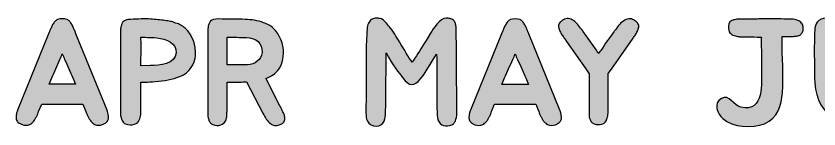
# Model space of a CAD drawing. Header units: millimetres. Extents: x 48 to 162, y 109 to 188.
# Drawn here: x 79.87 to 100.73, y 184.53 to 187.47 of the extents above; entities that cross this region are included whole.
import ezdxf

# ---------------------------------------------------------------- set-up
doc = ezdxf.new("R2010")
doc.units = ezdxf.units.MM
doc.header["$MEASUREMENT"] = 0
doc.layers.add('Layer 2', color=7, linetype='Continuous', lineweight=0)

# ---------------------------------------------------------------- blocks, each defined once
blk = doc.blocks.new('Block_56')
at = {"layer": 'Layer 2', "true_color": 0x000000, "transparency": 33554687}
h = blk.add_hatch(color=18, dxfattribs=at)
h.dxf.hatch_style = 2
edge = h.paths.add_edge_path()
edge.add_spline(control_points=[(100.319, 187.187), (100.323, 187.156), (100.319, 187.098), (100.315, 187.075), (100.307, 187.047), (100.292, 187.024), (100.261, 186.997), (100.245, 186.981), (100.226, 186.966), (100.195, 186.958), (100.164, 186.95), (100.133, 186.947), (100.098, 186.943), (100.063, 186.939), (100.032, 186.935), (99.997, 186.935), (99.997, 186.935), (99.776, 186.935), (99.776, 186.935), (99.776, 186.935), (99.776, 186.869), (99.776, 186.869), (99.772, 186.407), (99.814, 185.934), (99.783, 185.472), (99.756, 185.157), (99.671, 184.808), (99.318, 184.668), (98.992, 184.54), (98.487, 184.568), (98.235, 184.804), (98.103, 184.925), (97.971, 185.2), (98.2, 185.328), (98.402, 185.445), (98.503, 185.146), (98.701, 185.099), (99.333, 184.948), (99.228, 185.767), (99.236, 186.073), (99.24, 186.345), (99.232, 186.609), (99.232, 186.881), (99.232, 186.881), (99.232, 186.896), (99.232, 186.896), (99.236, 186.904), (99.236, 186.912), (99.236, 186.919), (99.236, 186.919), (99.225, 186.919), (99.225, 186.919), (99.162, 186.927), (98.774, 186.927), (98.708, 186.931), (98.708, 186.931), (98.654, 186.931), (98.654, 186.931), (98.654, 186.931), (98.654, 186.935), (98.654, 186.935), (98.611, 186.939), (98.573, 186.95), (98.53, 186.962), (98.483, 186.978), (98.444, 187.001), (98.417, 187.036), (98.39, 187.063), (98.379, 187.133), (98.379, 187.172), (98.379, 187.199), (98.379, 187.23), (98.386, 187.257), (98.39, 187.284), (98.41, 187.311), (98.441, 187.335), (98.456, 187.346), (98.483, 187.362), (98.514, 187.37), (98.549, 187.377), (98.588, 187.385), (98.627, 187.389), (98.662, 187.393), (98.701, 187.393), (98.739, 187.393), (98.739, 187.393), (99.112, 187.393), (99.112, 187.393), (99.143, 187.393), (99.186, 187.393), (99.236, 187.397), (99.438, 187.397), (99.636, 187.397), (99.822, 187.393), (99.822, 187.393), (99.845, 187.393), (99.845, 187.393), (99.9, 187.393), (99.958, 187.389), (100.012, 187.389), (100.075, 187.385), (100.129, 187.374), (100.179, 187.354), (100.222, 187.343), (100.253, 187.323), (100.28, 187.288), (100.303, 187.257), (100.319, 187.226), (100.319, 187.187)], knot_values=[0, 0, 0, 0, 1, 1, 1, 2, 2, 2, 3, 3, 3, 4, 4, 4, 5, 5, 5, 6, 6, 6, 7, 7, 7, 8, 8, 8, 9, 9, 9, 10, 10, 10, 11, 11, 11, 12, 12, 12, 13, 13, 13, 14, 14, 14, 15, 15, 15, 16, 16, 16, 17, 17, 17, 18, 18, 18, 19, 19, 19, 20, 20, 20, 21, 21, 21, 22, 22, 22, 23, 23, 23, 24, 24, 24, 25, 25, 25, 26, 26, 26, 27, 27, 27, 28, 28, 28, 29, 29, 29, 30, 30, 30, 31, 31, 31, 32, 32, 32, 33, 33, 33, 34, 34, 34, 35, 35, 35, 36, 36, 36, 36], degree=3, periodic=0)
h = blk.add_hatch(color=18, dxfattribs=at)
h.dxf.hatch_style = 2
edge = h.paths.add_edge_path()
edge.add_spline(control_points=[(102.647, 185.41), (102.613, 185.301), (102.558, 185.177), (102.504, 185.084), (102.341, 184.804), (102.007, 184.657), (101.697, 184.641), (101.425, 184.63), (101.173, 184.719), (100.967, 184.917), (100.656, 185.219), (100.61, 185.604), (100.614, 186.031), (100.614, 186.233), (100.606, 186.656), (100.614, 186.865), (100.618, 187.001), (100.602, 187.191), (100.687, 187.315), (100.785, 187.447), (101.044, 187.443), (101.145, 187.308), (101.173, 187.269), (101.18, 187.226), (101.184, 187.176), (101.208, 186.83), (101.184, 186.26), (101.184, 186.097), (101.184, 185.79), (101.204, 185.526), (101.316, 185.363), (101.417, 185.216), (101.568, 185.185), (101.708, 185.2), (101.836, 185.216), (101.984, 185.293), (102.061, 185.448), (102.092, 185.507), (102.116, 185.584), (102.123, 185.646), (102.162, 186.042), (102.19, 186.733), (102.174, 187.152), (102.174, 187.152), (102.193, 187.412), (102.465, 187.409), (102.682, 187.405), (102.729, 187.172), (102.729, 187.172), (102.787, 186.675), (102.756, 185.774), (102.647, 185.41)], knot_values=[0, 0, 0, 0, 1, 1, 1, 2, 2, 2, 3, 3, 3, 4, 4, 4, 5, 5, 5, 6, 6, 6, 7, 7, 7, 8, 8, 8, 9, 9, 9, 10, 10, 10, 11, 11, 11, 12, 12, 12, 13, 13, 13, 14, 14, 14, 15, 15, 15, 16, 16, 16, 17, 17, 17, 17], degree=3, periodic=0)
h = blk.add_hatch(color=18, dxfattribs=at)
h.dxf.hatch_style = 2
edge = h.paths.add_edge_path()
edge.add_spline(control_points=[(105.174, 184.672), (105.049, 184.571), (104.847, 184.637), (104.766, 184.746), (104.591, 184.959), (104.452, 185.2), (104.3, 185.429), (104.3, 185.429), (103.974, 185.922), (103.974, 185.922), (103.885, 186.062), (103.788, 186.248), (103.683, 186.399), (103.683, 186.399), (103.672, 184.917), (103.672, 184.917), (103.672, 184.917), (103.672, 184.882), (103.672, 184.882), (103.672, 184.8), (103.644, 184.715), (103.579, 184.657), (103.555, 184.637), (103.52, 184.622), (103.478, 184.614), (103.221, 184.568), (103.144, 184.796), (103.159, 184.979), (103.159, 184.979), (103.159, 185.045), (103.159, 185.045), (103.159, 185.045), (103.167, 185.348), (103.167, 185.348), (103.167, 185.348), (103.171, 185.91), (103.171, 185.91), (103.175, 186.073), (103.175, 186.248), (103.175, 186.43), (103.171, 186.652), (103.179, 186.919), (103.19, 187.133), (103.194, 187.187), (103.206, 187.238), (103.233, 187.284), (103.245, 187.323), (103.276, 187.354), (103.315, 187.377), (103.373, 187.412), (103.478, 187.424), (103.543, 187.409), (103.571, 187.401), (103.594, 187.385), (103.621, 187.37), (103.644, 187.35), (103.672, 187.327), (103.691, 187.304), (103.718, 187.277), (103.737, 187.245), (103.757, 187.222), (103.773, 187.191), (103.788, 187.168), (103.807, 187.141), (103.807, 187.141), (103.85, 187.078), (103.85, 187.078), (103.85, 187.078), (104.747, 185.666), (104.747, 185.666), (104.747, 185.666), (104.747, 185.922), (104.747, 185.922), (104.747, 186.085), (104.743, 186.26), (104.739, 186.446), (104.739, 186.663), (104.739, 186.927), (104.751, 187.145), (104.751, 187.195), (104.766, 187.245), (104.789, 187.296), (104.84, 187.428), (105.065, 187.471), (105.177, 187.374), (105.193, 187.358), (105.212, 187.335), (105.22, 187.311), (105.232, 187.28), (105.239, 187.253), (105.244, 187.222), (105.251, 187.187), (105.255, 187.16), (105.255, 187.125), (105.255, 186.481), (105.259, 185.79), (105.263, 185.146), (105.263, 185.072), (105.27, 185.006), (105.267, 184.932), (105.263, 184.847), (105.255, 184.734), (105.174, 184.672)], knot_values=[0, 0, 0, 0, 1, 1, 1, 2, 2, 2, 3, 3, 3, 4, 4, 4, 5, 5, 5, 6, 6, 6, 7, 7, 7, 8, 8, 8, 9, 9, 9, 10, 10, 10, 11, 11, 11, 12, 12, 12, 13, 13, 13, 14, 14, 14, 15, 15, 15, 16, 16, 16, 17, 17, 17, 18, 18, 18, 19, 19, 19, 20, 20, 20, 21, 21, 21, 22, 22, 22, 23, 23, 23, 24, 24, 24, 25, 25, 25, 26, 26, 26, 27, 27, 27, 28, 28, 28, 29, 29, 29, 30, 30, 30, 31, 31, 31, 32, 32, 32, 33, 33, 33, 34, 34, 34, 34], degree=3, periodic=0)
at = {"layer": 'Layer 2', "color": 18, "lineweight": 25, "true_color": 0x000000}
for points, knots in [([(100.319, 187.187), (100.323, 187.156), (100.319, 187.098), (100.315, 187.075), (100.307, 187.047), (100.292, 187.024), (100.261, 186.997), (100.245, 186.981), (100.226, 186.966), (100.195, 186.958), (100.164, 186.95), (100.133, 186.947), (100.098, 186.943), (100.063, 186.939), (100.032, 186.935), (99.997, 186.935), (99.997, 186.935), (99.776, 186.935), (99.776, 186.935), (99.776, 186.935), (99.776, 186.869), (99.776, 186.869), (99.772, 186.407), (99.814, 185.934), (99.783, 185.472), (99.756, 185.157), (99.671, 184.808), (99.318, 184.668), (98.992, 184.54), (98.487, 184.568), (98.235, 184.804), (98.103, 184.925), (97.971, 185.2), (98.2, 185.328), (98.402, 185.445), (98.503, 185.146), (98.701, 185.099), (99.333, 184.948), (99.228, 185.767), (99.236, 186.073), (99.24, 186.345), (99.232, 186.609), (99.232, 186.881), (99.232, 186.881), (99.232, 186.896), (99.232, 186.896), (99.236, 186.904), (99.236, 186.912), (99.236, 186.919), (99.236, 186.919), (99.225, 186.919), (99.225, 186.919), (99.162, 186.927), (98.774, 186.927), (98.708, 186.931), (98.708, 186.931), (98.654, 186.931), (98.654, 186.931), (98.654, 186.931), (98.654, 186.935), (98.654, 186.935), (98.611, 186.939), (98.573, 186.95), (98.53, 186.962), (98.483, 186.978), (98.444, 187.001), (98.417, 187.036), (98.39, 187.063), (98.379, 187.133), (98.379, 187.172), (98.379, 187.199), (98.379, 187.23), (98.386, 187.257), (98.39, 187.284), (98.41, 187.311), (98.441, 187.335), (98.456, 187.346), (98.483, 187.362), (98.514, 187.37), (98.549, 187.377), (98.588, 187.385), (98.627, 187.389), (98.662, 187.393), (98.701, 187.393), (98.739, 187.393), (98.739, 187.393), (99.112, 187.393), (99.112, 187.393), (99.143, 187.393), (99.186, 187.393), (99.236, 187.397), (99.438, 187.397), (99.636, 187.397), (99.822, 187.393), (99.822, 187.393), (99.845, 187.393), (99.845, 187.393), (99.9, 187.393), (99.958, 187.389), (100.012, 187.389), (100.075, 187.385), (100.129, 187.374), (100.179, 187.354), (100.222, 187.343), (100.253, 187.323), (100.28, 187.288), (100.303, 187.257), (100.319, 187.226), (100.319, 187.187)], [0, 0, 0, 0, 1, 1, 1, 2, 2, 2, 3, 3, 3, 4, 4, 4, 5, 5, 5, 6, 6, 6, 7, 7, 7, 8, 8, 8, 9, 9, 9, 10, 10, 10, 11, 11, 11, 12, 12, 12, 13, 13, 13, 14, 14, 14, 15, 15, 15, 16, 16, 16, 17, 17, 17, 18, 18, 18, 19, 19, 19, 20, 20, 20, 21, 21, 21, 22, 22, 22, 23, 23, 23, 24, 24, 24, 25, 25, 25, 26, 26, 26, 27, 27, 27, 28, 28, 28, 29, 29, 29, 30, 30, 30, 31, 31, 31, 32, 32, 32, 33, 33, 33, 34, 34, 34, 35, 35, 35, 36, 36, 36, 36]), ([(102.647, 185.41), (102.613, 185.301), (102.558, 185.177), (102.504, 185.084), (102.341, 184.804), (102.007, 184.657), (101.697, 184.641), (101.425, 184.63), (101.173, 184.719), (100.967, 184.917), (100.656, 185.219), (100.61, 185.604), (100.614, 186.031), (100.614, 186.233), (100.606, 186.656), (100.614, 186.865), (100.618, 187.001), (100.602, 187.191), (100.687, 187.315), (100.785, 187.447), (101.044, 187.443), (101.145, 187.308), (101.173, 187.269), (101.18, 187.226), (101.184, 187.176), (101.208, 186.83), (101.184, 186.26), (101.184, 186.097), (101.184, 185.79), (101.204, 185.526), (101.316, 185.363), (101.417, 185.216), (101.568, 185.185), (101.708, 185.2), (101.836, 185.216), (101.984, 185.293), (102.061, 185.448), (102.092, 185.507), (102.116, 185.584), (102.123, 185.646), (102.162, 186.042), (102.19, 186.733), (102.174, 187.152), (102.174, 187.152), (102.193, 187.412), (102.465, 187.409), (102.682, 187.405), (102.729, 187.172), (102.729, 187.172), (102.787, 186.675), (102.756, 185.774), (102.647, 185.41)], [0, 0, 0, 0, 1, 1, 1, 2, 2, 2, 3, 3, 3, 4, 4, 4, 5, 5, 5, 6, 6, 6, 7, 7, 7, 8, 8, 8, 9, 9, 9, 10, 10, 10, 11, 11, 11, 12, 12, 12, 13, 13, 13, 14, 14, 14, 15, 15, 15, 16, 16, 16, 17, 17, 17, 17]), ([(105.174, 184.672), (105.049, 184.571), (104.847, 184.637), (104.766, 184.746), (104.591, 184.959), (104.452, 185.2), (104.3, 185.429), (104.3, 185.429), (103.974, 185.922), (103.974, 185.922), (103.885, 186.062), (103.788, 186.248), (103.683, 186.399), (103.683, 186.399), (103.672, 184.917), (103.672, 184.917), (103.672, 184.917), (103.672, 184.882), (103.672, 184.882), (103.672, 184.8), (103.644, 184.715), (103.579, 184.657), (103.555, 184.637), (103.52, 184.622), (103.478, 184.614), (103.221, 184.568), (103.144, 184.796), (103.159, 184.979), (103.159, 184.979), (103.159, 185.045), (103.159, 185.045), (103.159, 185.045), (103.167, 185.348), (103.167, 185.348), (103.167, 185.348), (103.171, 185.91), (103.171, 185.91), (103.175, 186.073), (103.175, 186.248), (103.175, 186.43), (103.171, 186.652), (103.179, 186.919), (103.19, 187.133), (103.194, 187.187), (103.206, 187.238), (103.233, 187.284), (103.245, 187.323), (103.276, 187.354), (103.315, 187.377), (103.373, 187.412), (103.478, 187.424), (103.543, 187.409), (103.571, 187.401), (103.594, 187.385), (103.621, 187.37), (103.644, 187.35), (103.672, 187.327), (103.691, 187.304), (103.718, 187.277), (103.737, 187.245), (103.757, 187.222), (103.773, 187.191), (103.788, 187.168), (103.807, 187.141), (103.807, 187.141), (103.85, 187.078), (103.85, 187.078), (103.85, 187.078), (104.747, 185.666), (104.747, 185.666), (104.747, 185.666), (104.747, 185.922), (104.747, 185.922), (104.747, 186.085), (104.743, 186.26), (104.739, 186.446), (104.739, 186.663), (104.739, 186.927), (104.751, 187.145), (104.751, 187.195), (104.766, 187.245), (104.789, 187.296), (104.84, 187.428), (105.065, 187.471), (105.177, 187.374), (105.193, 187.358), (105.212, 187.335), (105.22, 187.311), (105.232, 187.28), (105.239, 187.253), (105.244, 187.222), (105.251, 187.187), (105.255, 187.16), (105.255, 187.125), (105.255, 186.481), (105.259, 185.79), (105.263, 185.146), (105.263, 185.072), (105.27, 185.006), (105.267, 184.932), (105.263, 184.847), (105.255, 184.734), (105.174, 184.672)], [0, 0, 0, 0, 1, 1, 1, 2, 2, 2, 3, 3, 3, 4, 4, 4, 5, 5, 5, 6, 6, 6, 7, 7, 7, 8, 8, 8, 9, 9, 9, 10, 10, 10, 11, 11, 11, 12, 12, 12, 13, 13, 13, 14, 14, 14, 15, 15, 15, 16, 16, 16, 17, 17, 17, 18, 18, 18, 19, 19, 19, 20, 20, 20, 21, 21, 21, 22, 22, 22, 23, 23, 23, 24, 24, 24, 25, 25, 25, 26, 26, 26, 27, 27, 27, 28, 28, 28, 29, 29, 29, 30, 30, 30, 31, 31, 31, 32, 32, 32, 33, 33, 33, 34, 34, 34, 34])]:
    blk.add_open_spline(points, degree=3, knots=knots, dxfattribs=at)
blk = doc.blocks.new('Block_57')
at = {"layer": 'Layer 2', "true_color": 0x000000, "transparency": 33554687}
h = blk.add_hatch(color=18, dxfattribs=at)
h.dxf.hatch_style = 2
edge = h.paths.add_edge_path()
edge.add_spline(control_points=[(91.285, 184.737), (91.273, 184.709), (91.254, 184.682), (91.234, 184.667), (91.207, 184.643), (91.176, 184.628), (91.133, 184.624), (91.059, 184.601), (90.994, 184.612), (90.935, 184.64), (90.792, 184.729), (90.811, 184.911), (90.807, 185.047), (90.807, 185.047), (90.807, 185.35), (90.807, 185.35), (90.807, 185.35), (90.803, 185.944), (90.803, 185.944), (90.803, 186.111), (90.803, 186.095), (90.8, 186.277), (90.8, 186.293), (90.803, 186.305), (90.796, 186.475), (90.392, 185.804), (90.303, 185.699), (90.155, 185.688), (90.07, 185.68), (89.985, 185.777), (89.938, 185.835), (89.814, 185.99), (89.655, 186.2), (89.488, 186.51), (89.484, 186.491), (89.48, 184.861), (89.464, 184.857), (89.464, 184.682), (89.29, 184.531), (89.076, 184.643), (89.01, 184.686), (88.976, 184.775), (88.968, 184.841), (88.964, 184.911), (88.96, 184.981), (88.96, 185.051), (88.96, 185.051), (88.964, 185.354), (88.964, 185.354), (88.964, 185.354), (88.968, 185.951), (88.968, 185.951), (88.968, 185.951), (88.968, 186.471), (88.968, 186.471), (88.968, 186.697), (88.976, 186.918), (88.991, 187.135), (88.991, 187.189), (89.007, 187.24), (89.026, 187.287), (89.045, 187.325), (89.069, 187.356), (89.107, 187.38), (89.146, 187.403), (89.189, 187.415), (89.231, 187.415), (89.267, 187.415), (89.301, 187.411), (89.332, 187.407), (89.437, 187.387), (89.507, 187.255), (89.573, 187.186), (89.655, 187.092), (89.767, 186.902), (89.829, 186.801), (89.965, 186.584), (90.066, 186.398), (90.159, 186.27), (90.186, 186.301), (90.252, 186.398), (90.272, 186.436), (90.38, 186.603), (90.47, 186.739), (90.641, 187.022), (90.714, 187.143), (90.877, 187.411), (91.044, 187.415), (91.083, 187.415), (91.114, 187.411), (91.145, 187.407), (91.18, 187.403), (91.207, 187.387), (91.234, 187.364), (91.254, 187.345), (91.269, 187.325), (91.281, 187.298), (91.289, 187.271), (91.296, 187.24), (91.3, 187.213), (91.304, 187.178), (91.308, 187.147), (91.308, 187.116), (91.308, 186.829), (91.316, 186.541), (91.316, 186.254), (91.316, 185.905), (91.32, 185.517), (91.32, 185.167), (91.32, 185.094), (91.327, 185.008), (91.323, 184.927), (91.32, 184.865), (91.308, 184.795), (91.285, 184.737)], knot_values=[0, 0, 0, 0, 1, 1, 1, 2, 2, 2, 3, 3, 3, 4, 4, 4, 5, 5, 5, 6, 6, 6, 7, 7, 7, 8, 8, 8, 9, 9, 9, 10, 10, 10, 11, 11, 11, 12, 12, 12, 13, 13, 13, 14, 14, 14, 15, 15, 15, 16, 16, 16, 17, 17, 17, 18, 18, 18, 19, 19, 19, 20, 20, 20, 21, 21, 21, 22, 22, 22, 23, 23, 23, 24, 24, 24, 25, 25, 25, 26, 26, 26, 27, 27, 27, 28, 28, 28, 29, 29, 29, 30, 30, 30, 31, 31, 31, 32, 32, 32, 33, 33, 33, 34, 34, 34, 35, 35, 35, 36, 36, 36, 37, 37, 37, 38, 38, 38, 38], degree=3, periodic=0)
h = blk.add_hatch(color=18, dxfattribs=at)
h.dxf.hatch_style = 2
edge = h.paths.add_edge_path()
edge.add_spline(control_points=[(93.112, 185.862), (93.046, 186.01), (92.976, 186.173), (92.899, 186.339), (92.879, 186.386), (92.856, 186.436), (92.837, 186.483), (92.821, 186.436), (92.798, 186.386), (92.779, 186.339), (92.701, 186.173), (92.631, 186.01), (92.565, 185.862), (92.565, 185.862), (92.495, 185.691), (92.495, 185.691), (92.495, 185.691), (93.182, 185.691), (93.182, 185.691), (93.182, 185.691), (93.112, 185.862), (93.112, 185.862)], knot_values=[0, 0, 0, 0, 1, 1, 1, 2, 2, 2, 3, 3, 3, 4, 4, 4, 5, 5, 5, 6, 6, 6, 7, 7, 7, 7], degree=3, periodic=0)
edge = h.paths.add_edge_path()
edge.add_spline(control_points=[(94.04, 184.818), (94.04, 184.787), (94.032, 184.76), (94.013, 184.733), (93.997, 184.709), (93.97, 184.682), (93.935, 184.667), (93.869, 184.628), (93.803, 184.616), (93.729, 184.628), (93.698, 184.636), (93.663, 184.651), (93.632, 184.678), (93.625, 184.686), (93.617, 184.69), (93.613, 184.698), (93.609, 184.702), (93.601, 184.713), (93.593, 184.717), (93.57, 184.74), (93.555, 184.768), (93.539, 184.791), (93.528, 184.814), (93.516, 184.837), (93.5, 184.865), (93.489, 184.884), (93.477, 184.903), (93.473, 184.923), (93.466, 184.942), (93.458, 184.966), (93.454, 184.985), (93.454, 184.985), (93.372, 185.175), (93.372, 185.175), (93.019, 185.175), (92.658, 185.171), (92.305, 185.175), (92.305, 185.175), (92.224, 184.985), (92.224, 184.985), (92.216, 184.966), (92.212, 184.942), (92.204, 184.923), (92.196, 184.903), (92.188, 184.884), (92.177, 184.865), (92.161, 184.837), (92.15, 184.814), (92.134, 184.791), (92.123, 184.768), (92.107, 184.74), (92.084, 184.717), (92.076, 184.713), (92.068, 184.702), (92.064, 184.698), (92.061, 184.69), (92.053, 184.686), (92.045, 184.678), (92.014, 184.651), (91.979, 184.636), (91.948, 184.628), (91.874, 184.616), (91.808, 184.628), (91.742, 184.667), (91.707, 184.682), (91.68, 184.709), (91.664, 184.733), (91.645, 184.76), (91.638, 184.787), (91.638, 184.818), (91.638, 184.853), (91.641, 184.88), (91.645, 184.911), (91.649, 184.935), (91.657, 184.962), (91.664, 184.981), (91.672, 185.004), (91.676, 185.012), (91.676, 185.016), (91.676, 185.016), (92.484, 187.003), (92.484, 187.003), (92.484, 187.003), (92.507, 187.065), (92.507, 187.065), (92.518, 187.096), (92.534, 187.12), (92.546, 187.155), (92.557, 187.186), (92.569, 187.213), (92.588, 187.244), (92.604, 187.275), (92.627, 187.302), (92.647, 187.325), (92.666, 187.349), (92.689, 187.364), (92.712, 187.376), (92.786, 187.403), (92.891, 187.403), (92.965, 187.376), (92.988, 187.364), (93.011, 187.349), (93.031, 187.325), (93.05, 187.302), (93.07, 187.275), (93.089, 187.244), (93.108, 187.213), (93.12, 187.186), (93.132, 187.155), (93.143, 187.12), (93.159, 187.096), (93.171, 187.065), (93.171, 187.065), (93.194, 187.003), (93.194, 187.003), (93.194, 187.003), (94.001, 185.016), (94.001, 185.016), (94.001, 185.012), (94.005, 185.004), (94.013, 184.981), (94.021, 184.962), (94.028, 184.935), (94.032, 184.911), (94.036, 184.88), (94.04, 184.853), (94.04, 184.818)], knot_values=[0, 0, 0, 0, 1, 1, 1, 2, 2, 2, 3, 3, 3, 4, 4, 4, 5, 5, 5, 6, 6, 6, 7, 7, 7, 8, 8, 8, 9, 9, 9, 10, 10, 10, 11, 11, 11, 12, 12, 12, 13, 13, 13, 14, 14, 14, 15, 15, 15, 16, 16, 16, 17, 17, 17, 18, 18, 18, 19, 19, 19, 20, 20, 20, 21, 21, 21, 22, 22, 22, 23, 23, 23, 24, 24, 24, 25, 25, 25, 26, 26, 26, 27, 27, 27, 28, 28, 28, 29, 29, 29, 30, 30, 30, 31, 31, 31, 32, 32, 32, 33, 33, 33, 34, 34, 34, 35, 35, 35, 36, 36, 36, 37, 37, 37, 38, 38, 38, 39, 39, 39, 40, 40, 40, 41, 41, 41, 42, 42, 42, 42], degree=3, periodic=0)
h = blk.add_hatch(color=18, dxfattribs=at)
h.dxf.hatch_style = 2
edge = h.paths.add_edge_path()
edge.add_spline(control_points=[(96.038, 187.147), (96.03, 187.116), (96.019, 187.081), (96.003, 187.05), (95.988, 187.015), (95.968, 186.984), (95.945, 186.957), (95.926, 186.926), (95.906, 186.898), (95.891, 186.871), (95.891, 186.871), (95.84, 186.805), (95.84, 186.805), (95.84, 186.805), (95.343, 186.087), (95.343, 186.087), (95.343, 186.087), (95.254, 185.975), (95.254, 185.975), (95.254, 185.975), (95.254, 184.942), (95.254, 184.942), (95.247, 184.915), (95.247, 184.892), (95.242, 184.861), (95.235, 184.837), (95.231, 184.814), (95.219, 184.787), (95.215, 184.779), (95.211, 184.771), (95.211, 184.764), (95.208, 184.756), (95.204, 184.752), (95.2, 184.74), (95.184, 184.713), (95.161, 184.69), (95.134, 184.671), (95.08, 184.643), (95.01, 184.636), (94.94, 184.651), (94.905, 184.655), (94.87, 184.667), (94.847, 184.69), (94.824, 184.705), (94.808, 184.729), (94.792, 184.752), (94.785, 184.783), (94.769, 184.806), (94.765, 184.834), (94.757, 184.857), (94.757, 184.884), (94.757, 184.903), (94.757, 184.903), (94.757, 185.963), (94.757, 185.963), (94.757, 185.963), (94.672, 186.095), (94.672, 186.095), (94.672, 186.095), (94.168, 186.809), (94.168, 186.809), (94.168, 186.809), (94.125, 186.879), (94.125, 186.879), (94.109, 186.902), (94.09, 186.929), (94.067, 186.96), (94.043, 186.991), (94.028, 187.019), (94.012, 187.054), (93.993, 187.085), (93.981, 187.12), (93.97, 187.155), (93.962, 187.182), (93.962, 187.209), (93.966, 187.232), (93.973, 187.267), (93.989, 187.294), (94.012, 187.318), (94.036, 187.337), (94.063, 187.356), (94.094, 187.372), (94.132, 187.399), (94.175, 187.407), (94.218, 187.403), (94.272, 187.403), (94.311, 187.38), (94.354, 187.353), (94.401, 187.318), (94.447, 187.275), (94.482, 187.228), (94.521, 187.178), (94.56, 187.135), (94.594, 187.081), (94.594, 187.081), (94.606, 187.065), (94.606, 187.065), (94.73, 186.902), (94.835, 186.755), (94.951, 186.58), (94.959, 186.568), (94.982, 186.533), (95.01, 186.495), (95.029, 186.53), (95.052, 186.565), (95.06, 186.572), (95.18, 186.747), (95.281, 186.898), (95.405, 187.061), (95.405, 187.061), (95.413, 187.077), (95.413, 187.077), (95.452, 187.123), (95.487, 187.174), (95.526, 187.224), (95.561, 187.271), (95.611, 187.314), (95.662, 187.345), (95.701, 187.372), (95.743, 187.391), (95.79, 187.399), (95.836, 187.403), (95.883, 187.391), (95.918, 187.368), (95.949, 187.349), (95.98, 187.333), (95.999, 187.314), (96.023, 187.29), (96.038, 187.263), (96.05, 187.228), (96.054, 187.201), (96.054, 187.178), (96.038, 187.147)], knot_values=[0, 0, 0, 0, 1, 1, 1, 2, 2, 2, 3, 3, 3, 4, 4, 4, 5, 5, 5, 6, 6, 6, 7, 7, 7, 8, 8, 8, 9, 9, 9, 10, 10, 10, 11, 11, 11, 12, 12, 12, 13, 13, 13, 14, 14, 14, 15, 15, 15, 16, 16, 16, 17, 17, 17, 18, 18, 18, 19, 19, 19, 20, 20, 20, 21, 21, 21, 22, 22, 22, 23, 23, 23, 24, 24, 24, 25, 25, 25, 26, 26, 26, 27, 27, 27, 28, 28, 28, 29, 29, 29, 30, 30, 30, 31, 31, 31, 32, 32, 32, 33, 33, 33, 34, 34, 34, 35, 35, 35, 36, 36, 36, 37, 37, 37, 38, 38, 38, 39, 39, 39, 40, 40, 40, 41, 41, 41, 42, 42, 42, 43, 43, 43, 44, 44, 44, 44], degree=3, periodic=0)
at = {"layer": 'Layer 2', "color": 18, "lineweight": 25, "true_color": 0x000000}
for points, knots in [([(91.285, 184.737), (91.273, 184.709), (91.254, 184.682), (91.234, 184.667), (91.207, 184.643), (91.176, 184.628), (91.133, 184.624), (91.059, 184.601), (90.994, 184.612), (90.935, 184.64), (90.792, 184.729), (90.811, 184.911), (90.807, 185.047), (90.807, 185.047), (90.807, 185.35), (90.807, 185.35), (90.807, 185.35), (90.803, 185.944), (90.803, 185.944), (90.803, 186.111), (90.803, 186.095), (90.8, 186.277), (90.8, 186.293), (90.803, 186.305), (90.796, 186.475), (90.392, 185.804), (90.303, 185.699), (90.155, 185.688), (90.07, 185.68), (89.985, 185.777), (89.938, 185.835), (89.814, 185.99), (89.655, 186.2), (89.488, 186.51), (89.484, 186.491), (89.48, 184.861), (89.464, 184.857), (89.464, 184.682), (89.29, 184.531), (89.076, 184.643), (89.01, 184.686), (88.976, 184.775), (88.968, 184.841), (88.964, 184.911), (88.96, 184.981), (88.96, 185.051), (88.96, 185.051), (88.964, 185.354), (88.964, 185.354), (88.964, 185.354), (88.968, 185.951), (88.968, 185.951), (88.968, 185.951), (88.968, 186.471), (88.968, 186.471), (88.968, 186.697), (88.976, 186.918), (88.991, 187.135), (88.991, 187.189), (89.007, 187.24), (89.026, 187.287), (89.045, 187.325), (89.069, 187.356), (89.107, 187.38), (89.146, 187.403), (89.189, 187.415), (89.231, 187.415), (89.267, 187.415), (89.301, 187.411), (89.332, 187.407), (89.437, 187.387), (89.507, 187.255), (89.573, 187.186), (89.655, 187.092), (89.767, 186.902), (89.829, 186.801), (89.965, 186.584), (90.066, 186.398), (90.159, 186.27), (90.186, 186.301), (90.252, 186.398), (90.272, 186.436), (90.38, 186.603), (90.47, 186.739), (90.641, 187.022), (90.714, 187.143), (90.877, 187.411), (91.044, 187.415), (91.083, 187.415), (91.114, 187.411), (91.145, 187.407), (91.18, 187.403), (91.207, 187.387), (91.234, 187.364), (91.254, 187.345), (91.269, 187.325), (91.281, 187.298), (91.289, 187.271), (91.296, 187.24), (91.3, 187.213), (91.304, 187.178), (91.308, 187.147), (91.308, 187.116), (91.308, 186.829), (91.316, 186.541), (91.316, 186.254), (91.316, 185.905), (91.32, 185.517), (91.32, 185.167), (91.32, 185.094), (91.327, 185.008), (91.323, 184.927), (91.32, 184.865), (91.308, 184.795), (91.285, 184.737)], [0, 0, 0, 0, 1, 1, 1, 2, 2, 2, 3, 3, 3, 4, 4, 4, 5, 5, 5, 6, 6, 6, 7, 7, 7, 8, 8, 8, 9, 9, 9, 10, 10, 10, 11, 11, 11, 12, 12, 12, 13, 13, 13, 14, 14, 14, 15, 15, 15, 16, 16, 16, 17, 17, 17, 18, 18, 18, 19, 19, 19, 20, 20, 20, 21, 21, 21, 22, 22, 22, 23, 23, 23, 24, 24, 24, 25, 25, 25, 26, 26, 26, 27, 27, 27, 28, 28, 28, 29, 29, 29, 30, 30, 30, 31, 31, 31, 32, 32, 32, 33, 33, 33, 34, 34, 34, 35, 35, 35, 36, 36, 36, 37, 37, 37, 38, 38, 38, 38]), ([(94.04, 184.818), (94.04, 184.787), (94.032, 184.76), (94.013, 184.733), (93.997, 184.709), (93.97, 184.682), (93.935, 184.667), (93.869, 184.628), (93.803, 184.616), (93.729, 184.628), (93.698, 184.636), (93.663, 184.651), (93.632, 184.678), (93.625, 184.686), (93.617, 184.69), (93.613, 184.698), (93.609, 184.702), (93.601, 184.713), (93.593, 184.717), (93.57, 184.74), (93.555, 184.768), (93.539, 184.791), (93.528, 184.814), (93.516, 184.837), (93.5, 184.865), (93.489, 184.884), (93.477, 184.903), (93.473, 184.923), (93.466, 184.942), (93.458, 184.966), (93.454, 184.985), (93.454, 184.985), (93.372, 185.175), (93.372, 185.175), (93.019, 185.175), (92.658, 185.171), (92.305, 185.175), (92.305, 185.175), (92.224, 184.985), (92.224, 184.985), (92.216, 184.966), (92.212, 184.942), (92.204, 184.923), (92.196, 184.903), (92.188, 184.884), (92.177, 184.865), (92.161, 184.837), (92.15, 184.814), (92.134, 184.791), (92.123, 184.768), (92.107, 184.74), (92.084, 184.717), (92.076, 184.713), (92.068, 184.702), (92.064, 184.698), (92.061, 184.69), (92.053, 184.686), (92.045, 184.678), (92.014, 184.651), (91.979, 184.636), (91.948, 184.628), (91.874, 184.616), (91.808, 184.628), (91.742, 184.667), (91.707, 184.682), (91.68, 184.709), (91.664, 184.733), (91.645, 184.76), (91.638, 184.787), (91.638, 184.818), (91.638, 184.853), (91.641, 184.88), (91.645, 184.911), (91.649, 184.935), (91.657, 184.962), (91.664, 184.981), (91.672, 185.004), (91.676, 185.012), (91.676, 185.016), (91.676, 185.016), (92.484, 187.003), (92.484, 187.003), (92.484, 187.003), (92.507, 187.065), (92.507, 187.065), (92.518, 187.096), (92.534, 187.12), (92.546, 187.155), (92.557, 187.186), (92.569, 187.213), (92.588, 187.244), (92.604, 187.275), (92.627, 187.302), (92.647, 187.325), (92.666, 187.349), (92.689, 187.364), (92.712, 187.376), (92.786, 187.403), (92.891, 187.403), (92.965, 187.376), (92.988, 187.364), (93.011, 187.349), (93.031, 187.325), (93.05, 187.302), (93.07, 187.275), (93.089, 187.244), (93.108, 187.213), (93.12, 187.186), (93.132, 187.155), (93.143, 187.12), (93.159, 187.096), (93.171, 187.065), (93.171, 187.065), (93.194, 187.003), (93.194, 187.003), (93.194, 187.003), (94.001, 185.016), (94.001, 185.016), (94.001, 185.012), (94.005, 185.004), (94.013, 184.981), (94.021, 184.962), (94.028, 184.935), (94.032, 184.911), (94.036, 184.88), (94.04, 184.853), (94.04, 184.818)], [0, 0, 0, 0, 1, 1, 1, 2, 2, 2, 3, 3, 3, 4, 4, 4, 5, 5, 5, 6, 6, 6, 7, 7, 7, 8, 8, 8, 9, 9, 9, 10, 10, 10, 11, 11, 11, 12, 12, 12, 13, 13, 13, 14, 14, 14, 15, 15, 15, 16, 16, 16, 17, 17, 17, 18, 18, 18, 19, 19, 19, 20, 20, 20, 21, 21, 21, 22, 22, 22, 23, 23, 23, 24, 24, 24, 25, 25, 25, 26, 26, 26, 27, 27, 27, 28, 28, 28, 29, 29, 29, 30, 30, 30, 31, 31, 31, 32, 32, 32, 33, 33, 33, 34, 34, 34, 35, 35, 35, 36, 36, 36, 37, 37, 37, 38, 38, 38, 39, 39, 39, 40, 40, 40, 41, 41, 41, 42, 42, 42, 42]), ([(96.038, 187.147), (96.03, 187.116), (96.019, 187.081), (96.003, 187.05), (95.988, 187.015), (95.968, 186.984), (95.945, 186.957), (95.926, 186.926), (95.906, 186.898), (95.891, 186.871), (95.891, 186.871), (95.84, 186.805), (95.84, 186.805), (95.84, 186.805), (95.343, 186.087), (95.343, 186.087), (95.343, 186.087), (95.254, 185.975), (95.254, 185.975), (95.254, 185.975), (95.254, 184.942), (95.254, 184.942), (95.247, 184.915), (95.247, 184.892), (95.242, 184.861), (95.235, 184.837), (95.231, 184.814), (95.219, 184.787), (95.215, 184.779), (95.211, 184.771), (95.211, 184.764), (95.208, 184.756), (95.204, 184.752), (95.2, 184.74), (95.184, 184.713), (95.161, 184.69), (95.134, 184.671), (95.08, 184.643), (95.01, 184.636), (94.94, 184.651), (94.905, 184.655), (94.87, 184.667), (94.847, 184.69), (94.824, 184.705), (94.808, 184.729), (94.792, 184.752), (94.785, 184.783), (94.769, 184.806), (94.765, 184.834), (94.757, 184.857), (94.757, 184.884), (94.757, 184.903), (94.757, 184.903), (94.757, 185.963), (94.757, 185.963), (94.757, 185.963), (94.672, 186.095), (94.672, 186.095), (94.672, 186.095), (94.168, 186.809), (94.168, 186.809), (94.168, 186.809), (94.125, 186.879), (94.125, 186.879), (94.109, 186.902), (94.09, 186.929), (94.067, 186.96), (94.043, 186.991), (94.028, 187.019), (94.012, 187.054), (93.993, 187.085), (93.981, 187.12), (93.97, 187.155), (93.962, 187.182), (93.962, 187.209), (93.966, 187.232), (93.973, 187.267), (93.989, 187.294), (94.012, 187.318), (94.036, 187.337), (94.063, 187.356), (94.094, 187.372), (94.132, 187.399), (94.175, 187.407), (94.218, 187.403), (94.272, 187.403), (94.311, 187.38), (94.354, 187.353), (94.401, 187.318), (94.447, 187.275), (94.482, 187.228), (94.521, 187.178), (94.56, 187.135), (94.594, 187.081), (94.594, 187.081), (94.606, 187.065), (94.606, 187.065), (94.73, 186.902), (94.835, 186.755), (94.951, 186.58), (94.959, 186.568), (94.982, 186.533), (95.01, 186.495), (95.029, 186.53), (95.052, 186.565), (95.06, 186.572), (95.18, 186.747), (95.281, 186.898), (95.405, 187.061), (95.405, 187.061), (95.413, 187.077), (95.413, 187.077), (95.452, 187.123), (95.487, 187.174), (95.526, 187.224), (95.561, 187.271), (95.611, 187.314), (95.662, 187.345), (95.701, 187.372), (95.743, 187.391), (95.79, 187.399), (95.836, 187.403), (95.883, 187.391), (95.918, 187.368), (95.949, 187.349), (95.98, 187.333), (95.999, 187.314), (96.023, 187.29), (96.038, 187.263), (96.05, 187.228), (96.054, 187.201), (96.054, 187.178), (96.038, 187.147)], [0, 0, 0, 0, 1, 1, 1, 2, 2, 2, 3, 3, 3, 4, 4, 4, 5, 5, 5, 6, 6, 6, 7, 7, 7, 8, 8, 8, 9, 9, 9, 10, 10, 10, 11, 11, 11, 12, 12, 12, 13, 13, 13, 14, 14, 14, 15, 15, 15, 16, 16, 16, 17, 17, 17, 18, 18, 18, 19, 19, 19, 20, 20, 20, 21, 21, 21, 22, 22, 22, 23, 23, 23, 24, 24, 24, 25, 25, 25, 26, 26, 26, 27, 27, 27, 28, 28, 28, 29, 29, 29, 30, 30, 30, 31, 31, 31, 32, 32, 32, 33, 33, 33, 34, 34, 34, 35, 35, 35, 36, 36, 36, 37, 37, 37, 38, 38, 38, 39, 39, 39, 40, 40, 40, 41, 41, 41, 42, 42, 42, 43, 43, 43, 44, 44, 44, 44]), ([(93.112, 185.862), (93.046, 186.01), (92.976, 186.173), (92.899, 186.339), (92.879, 186.386), (92.856, 186.436), (92.837, 186.483), (92.821, 186.436), (92.798, 186.386), (92.779, 186.339), (92.701, 186.173), (92.631, 186.01), (92.565, 185.862), (92.565, 185.862), (92.495, 185.691), (92.495, 185.691), (92.495, 185.691), (93.182, 185.691), (93.182, 185.691), (93.182, 185.691), (93.112, 185.862), (93.112, 185.862)], [0, 0, 0, 0, 1, 1, 1, 2, 2, 2, 3, 3, 3, 4, 4, 4, 5, 5, 5, 6, 6, 6, 7, 7, 7, 7])]:
    blk.add_open_spline(points, degree=3, knots=knots, dxfattribs=at)
blk = doc.blocks.new('Block_58')
at = {"layer": 'Layer 2', "true_color": 0x000000, "transparency": 33554687}
h = blk.add_hatch(color=18, dxfattribs=at)
h.dxf.hatch_style = 2
edge = h.paths.add_edge_path()
edge.add_spline(control_points=[(81.346, 185.865), (81.28, 186.013), (81.21, 186.176), (81.132, 186.342), (81.113, 186.389), (81.09, 186.439), (81.07, 186.486), (81.055, 186.439), (81.031, 186.389), (81.012, 186.342), (80.934, 186.176), (80.865, 186.013), (80.798, 185.865), (80.798, 185.865), (80.728, 185.694), (80.728, 185.694), (80.728, 185.694), (81.415, 185.694), (81.415, 185.694), (81.415, 185.694), (81.346, 185.865), (81.346, 185.865)], knot_values=[0, 0, 0, 0, 1, 1, 1, 2, 2, 2, 3, 3, 3, 4, 4, 4, 5, 5, 5, 6, 6, 6, 7, 7, 7, 7], degree=3, periodic=0)
edge = h.paths.add_edge_path()
edge.add_spline(control_points=[(82.273, 184.821), (82.273, 184.79), (82.266, 184.763), (82.246, 184.736), (82.231, 184.712), (82.203, 184.685), (82.169, 184.67), (82.102, 184.631), (82.037, 184.619), (81.963, 184.631), (81.932, 184.639), (81.897, 184.654), (81.866, 184.681), (81.858, 184.689), (81.85, 184.693), (81.846, 184.701), (81.843, 184.705), (81.835, 184.716), (81.827, 184.72), (81.804, 184.743), (81.788, 184.771), (81.773, 184.794), (81.761, 184.817), (81.749, 184.84), (81.734, 184.868), (81.722, 184.887), (81.711, 184.906), (81.707, 184.926), (81.699, 184.945), (81.691, 184.969), (81.687, 184.988), (81.687, 184.988), (81.606, 185.178), (81.606, 185.178), (81.252, 185.178), (80.891, 185.174), (80.538, 185.178), (80.538, 185.178), (80.457, 184.988), (80.457, 184.988), (80.449, 184.969), (80.445, 184.945), (80.437, 184.926), (80.43, 184.906), (80.422, 184.887), (80.41, 184.868), (80.395, 184.84), (80.383, 184.817), (80.368, 184.794), (80.356, 184.771), (80.341, 184.743), (80.317, 184.72), (80.31, 184.716), (80.302, 184.705), (80.298, 184.701), (80.294, 184.693), (80.286, 184.689), (80.279, 184.681), (80.247, 184.654), (80.212, 184.639), (80.181, 184.631), (80.108, 184.619), (80.042, 184.631), (79.976, 184.67), (79.941, 184.685), (79.914, 184.712), (79.898, 184.736), (79.879, 184.763), (79.871, 184.79), (79.871, 184.821), (79.871, 184.856), (79.875, 184.883), (79.879, 184.914), (79.882, 184.938), (79.89, 184.965), (79.898, 184.984), (79.906, 185.007), (79.91, 185.015), (79.91, 185.019), (79.91, 185.019), (80.717, 187.006), (80.717, 187.006), (80.717, 187.006), (80.74, 187.068), (80.74, 187.068), (80.752, 187.099), (80.767, 187.123), (80.779, 187.158), (80.791, 187.189), (80.802, 187.216), (80.822, 187.247), (80.837, 187.278), (80.86, 187.305), (80.88, 187.328), (80.899, 187.351), (80.923, 187.367), (80.946, 187.379), (81.02, 187.406), (81.124, 187.406), (81.198, 187.379), (81.221, 187.367), (81.245, 187.351), (81.264, 187.328), (81.283, 187.305), (81.303, 187.278), (81.322, 187.247), (81.342, 187.216), (81.353, 187.189), (81.365, 187.158), (81.377, 187.123), (81.392, 187.099), (81.404, 187.068), (81.404, 187.068), (81.427, 187.006), (81.427, 187.006), (81.427, 187.006), (82.234, 185.019), (82.234, 185.019), (82.234, 185.015), (82.238, 185.007), (82.246, 184.984), (82.254, 184.965), (82.262, 184.938), (82.266, 184.914), (82.269, 184.883), (82.273, 184.856), (82.273, 184.821)], knot_values=[0, 0, 0, 0, 1, 1, 1, 2, 2, 2, 3, 3, 3, 4, 4, 4, 5, 5, 5, 6, 6, 6, 7, 7, 7, 8, 8, 8, 9, 9, 9, 10, 10, 10, 11, 11, 11, 12, 12, 12, 13, 13, 13, 14, 14, 14, 15, 15, 15, 16, 16, 16, 17, 17, 17, 18, 18, 18, 19, 19, 19, 20, 20, 20, 21, 21, 21, 22, 22, 22, 23, 23, 23, 24, 24, 24, 25, 25, 25, 26, 26, 26, 27, 27, 27, 28, 28, 28, 29, 29, 29, 30, 30, 30, 31, 31, 31, 32, 32, 32, 33, 33, 33, 34, 34, 34, 35, 35, 35, 36, 36, 36, 37, 37, 37, 38, 38, 38, 39, 39, 39, 40, 40, 40, 41, 41, 41, 42, 42, 42, 42], degree=3, periodic=0)
h = blk.add_hatch(color=18, dxfattribs=at)
h.dxf.hatch_style = 2
edge = h.paths.add_edge_path()
edge.add_spline(control_points=[(83.527, 186.905), (83.468, 186.909), (83.282, 186.913), (83.224, 186.917), (83.201, 186.921), (83.162, 186.921), (83.115, 186.921), (83.119, 186.762), (83.119, 186.622), (83.119, 186.451), (83.115, 186.358), (83.115, 186.265), (83.115, 186.176), (83.115, 186.176), (83.356, 186.179), (83.356, 186.179), (83.604, 186.183), (84.004, 186.222), (84.031, 186.513), (84.047, 186.765), (83.779, 186.874), (83.527, 186.905)], knot_values=[0, 0, 0, 0, 1, 1, 1, 2, 2, 2, 3, 3, 3, 4, 4, 4, 5, 5, 5, 6, 6, 6, 7, 7, 7, 7], degree=3, periodic=0)
edge = h.paths.add_edge_path()
edge.add_spline(control_points=[(84.535, 186.455), (84.516, 186.218), (84.388, 186.001), (84.128, 185.9), (83.922, 185.811), (83.728, 185.783), (83.488, 185.764), (83.379, 185.756), (83.317, 185.752), (83.22, 185.749), (83.201, 185.749), (83.135, 185.749), (83.115, 185.745), (83.115, 185.745), (83.115, 184.941), (83.115, 184.941), (83.1, 184.844), (83.096, 184.728), (82.995, 184.67), (82.941, 184.639), (82.843, 184.635), (82.778, 184.646), (82.708, 184.658), (82.657, 184.681), (82.626, 184.751), (82.607, 184.798), (82.584, 184.852), (82.584, 184.941), (82.584, 184.941), (82.584, 187.088), (82.584, 187.088), (82.584, 187.123), (82.591, 187.154), (82.595, 187.185), (82.603, 187.212), (82.611, 187.243), (82.618, 187.27), (82.63, 187.293), (82.642, 187.317), (82.661, 187.332), (82.685, 187.355), (82.735, 187.382), (82.843, 187.382), (82.843, 187.382), (82.851, 187.382), (82.851, 187.382), (83.011, 187.39), (83.235, 187.406), (83.364, 187.39), (83.434, 187.382), (83.496, 187.379), (83.554, 187.375), (83.616, 187.371), (83.678, 187.363), (83.74, 187.355), (83.79, 187.348), (83.833, 187.34), (83.88, 187.332), (83.922, 187.324), (83.973, 187.313), (84.016, 187.289), (84.066, 187.274), (84.113, 187.255), (84.152, 187.231), (84.19, 187.208), (84.229, 187.181), (84.264, 187.154), (84.458, 186.971), (84.555, 186.703), (84.535, 186.455)], knot_values=[0, 0, 0, 0, 1, 1, 1, 2, 2, 2, 3, 3, 3, 4, 4, 4, 5, 5, 5, 6, 6, 6, 7, 7, 7, 8, 8, 8, 9, 9, 9, 10, 10, 10, 11, 11, 11, 12, 12, 12, 13, 13, 13, 14, 14, 14, 15, 15, 15, 16, 16, 16, 17, 17, 17, 18, 18, 18, 19, 19, 19, 20, 20, 20, 21, 21, 21, 22, 22, 22, 23, 23, 23, 23], degree=3, periodic=0)
h = blk.add_hatch(color=18, dxfattribs=at)
h.dxf.hatch_style = 2
edge = h.paths.add_edge_path()
edge.add_spline(control_points=[(85.886, 186.203), (86.068, 186.203), (86.25, 186.342), (86.262, 186.517), (86.281, 186.773), (86.107, 186.897), (85.855, 186.909), (85.703, 186.917), (85.513, 186.917), (85.354, 186.917), (85.362, 186.703), (85.354, 186.502), (85.354, 186.203), (85.354, 186.203), (85.886, 186.203), (85.886, 186.203)], knot_values=[0, 0, 0, 0, 1, 1, 1, 2, 2, 2, 3, 3, 3, 4, 4, 4, 5, 5, 5, 5], degree=3, periodic=0)
edge = h.paths.add_edge_path()
edge.add_spline(control_points=[(86.848, 184.747), (86.836, 184.716), (86.817, 184.697), (86.794, 184.677), (86.771, 184.662), (86.74, 184.646), (86.709, 184.635), (86.67, 184.623), (86.631, 184.615), (86.588, 184.623), (86.545, 184.627), (86.511, 184.642), (86.48, 184.67), (86.433, 184.708), (86.402, 184.743), (86.371, 184.79), (86.348, 184.833), (86.313, 184.883), (86.286, 184.941), (86.286, 184.941), (85.855, 185.76), (85.855, 185.76), (85.812, 185.76), (85.769, 185.756), (85.731, 185.752), (85.622, 185.745), (85.529, 185.752), (85.428, 185.749), (85.428, 185.749), (85.354, 185.749), (85.354, 185.749), (85.354, 185.749), (85.354, 185.046), (85.354, 185.046), (85.354, 185.007), (85.35, 184.972), (85.35, 184.93), (85.35, 184.906), (85.346, 184.856), (85.342, 184.821), (85.335, 184.763), (85.296, 184.697), (85.234, 184.658), (85.179, 184.623), (85.109, 184.615), (85.036, 184.631), (84.997, 184.639), (84.97, 184.65), (84.939, 184.67), (84.919, 184.685), (84.904, 184.712), (84.892, 184.736), (84.88, 184.763), (84.873, 184.794), (84.865, 184.817), (84.857, 184.844), (84.853, 184.864), (84.853, 184.891), (84.853, 184.891), (84.853, 187.095), (84.853, 187.095), (84.853, 187.126), (84.857, 187.161), (84.861, 187.189), (84.865, 187.22), (84.877, 187.251), (84.888, 187.274), (84.896, 187.301), (84.908, 187.324), (84.927, 187.34), (84.958, 187.371), (85.016, 187.398), (85.14, 187.394), (85.37, 187.39), (85.602, 187.394), (85.827, 187.382), (85.979, 187.375), (86.157, 187.355), (86.301, 187.297), (86.344, 187.282), (86.39, 187.262), (86.429, 187.243), (86.48, 187.216), (86.514, 187.192), (86.545, 187.161), (86.724, 186.998), (86.821, 186.746), (86.821, 186.509), (86.821, 186.234), (86.693, 185.978), (86.406, 185.865), (86.394, 185.857), (86.375, 185.853), (86.363, 185.849), (86.363, 185.849), (86.72, 185.131), (86.72, 185.131), (86.72, 185.131), (86.755, 185.069), (86.755, 185.069), (86.767, 185.05), (86.782, 185.019), (86.794, 184.996), (86.81, 184.969), (86.821, 184.938), (86.836, 184.91), (86.844, 184.879), (86.852, 184.844), (86.856, 184.821), (86.86, 184.794), (86.856, 184.767), (86.848, 184.747)], knot_values=[0, 0, 0, 0, 1, 1, 1, 2, 2, 2, 3, 3, 3, 4, 4, 4, 5, 5, 5, 6, 6, 6, 7, 7, 7, 8, 8, 8, 9, 9, 9, 10, 10, 10, 11, 11, 11, 12, 12, 12, 13, 13, 13, 14, 14, 14, 15, 15, 15, 16, 16, 16, 17, 17, 17, 18, 18, 18, 19, 19, 19, 20, 20, 20, 21, 21, 21, 22, 22, 22, 23, 23, 23, 24, 24, 24, 25, 25, 25, 26, 26, 26, 27, 27, 27, 28, 28, 28, 29, 29, 29, 30, 30, 30, 31, 31, 31, 32, 32, 32, 33, 33, 33, 34, 34, 34, 35, 35, 35, 36, 36, 36, 37, 37, 37, 37], degree=3, periodic=0)
at = {"layer": 'Layer 2', "color": 18, "lineweight": 25, "true_color": 0x000000}
for points, knots in [([(82.273, 184.821), (82.273, 184.79), (82.266, 184.763), (82.246, 184.736), (82.231, 184.712), (82.203, 184.685), (82.169, 184.67), (82.102, 184.631), (82.037, 184.619), (81.963, 184.631), (81.932, 184.639), (81.897, 184.654), (81.866, 184.681), (81.858, 184.689), (81.85, 184.693), (81.846, 184.701), (81.843, 184.705), (81.835, 184.716), (81.827, 184.72), (81.804, 184.743), (81.788, 184.771), (81.773, 184.794), (81.761, 184.817), (81.749, 184.84), (81.734, 184.868), (81.722, 184.887), (81.711, 184.906), (81.707, 184.926), (81.699, 184.945), (81.691, 184.969), (81.687, 184.988), (81.687, 184.988), (81.606, 185.178), (81.606, 185.178), (81.252, 185.178), (80.891, 185.174), (80.538, 185.178), (80.538, 185.178), (80.457, 184.988), (80.457, 184.988), (80.449, 184.969), (80.445, 184.945), (80.437, 184.926), (80.43, 184.906), (80.422, 184.887), (80.41, 184.868), (80.395, 184.84), (80.383, 184.817), (80.368, 184.794), (80.356, 184.771), (80.341, 184.743), (80.317, 184.72), (80.31, 184.716), (80.302, 184.705), (80.298, 184.701), (80.294, 184.693), (80.286, 184.689), (80.279, 184.681), (80.247, 184.654), (80.212, 184.639), (80.181, 184.631), (80.108, 184.619), (80.042, 184.631), (79.976, 184.67), (79.941, 184.685), (79.914, 184.712), (79.898, 184.736), (79.879, 184.763), (79.871, 184.79), (79.871, 184.821), (79.871, 184.856), (79.875, 184.883), (79.879, 184.914), (79.882, 184.938), (79.89, 184.965), (79.898, 184.984), (79.906, 185.007), (79.91, 185.015), (79.91, 185.019), (79.91, 185.019), (80.717, 187.006), (80.717, 187.006), (80.717, 187.006), (80.74, 187.068), (80.74, 187.068), (80.752, 187.099), (80.767, 187.123), (80.779, 187.158), (80.791, 187.189), (80.802, 187.216), (80.822, 187.247), (80.837, 187.278), (80.86, 187.305), (80.88, 187.328), (80.899, 187.351), (80.923, 187.367), (80.946, 187.379), (81.02, 187.406), (81.124, 187.406), (81.198, 187.379), (81.221, 187.367), (81.245, 187.351), (81.264, 187.328), (81.283, 187.305), (81.303, 187.278), (81.322, 187.247), (81.342, 187.216), (81.353, 187.189), (81.365, 187.158), (81.377, 187.123), (81.392, 187.099), (81.404, 187.068), (81.404, 187.068), (81.427, 187.006), (81.427, 187.006), (81.427, 187.006), (82.234, 185.019), (82.234, 185.019), (82.234, 185.015), (82.238, 185.007), (82.246, 184.984), (82.254, 184.965), (82.262, 184.938), (82.266, 184.914), (82.269, 184.883), (82.273, 184.856), (82.273, 184.821)], [0, 0, 0, 0, 1, 1, 1, 2, 2, 2, 3, 3, 3, 4, 4, 4, 5, 5, 5, 6, 6, 6, 7, 7, 7, 8, 8, 8, 9, 9, 9, 10, 10, 10, 11, 11, 11, 12, 12, 12, 13, 13, 13, 14, 14, 14, 15, 15, 15, 16, 16, 16, 17, 17, 17, 18, 18, 18, 19, 19, 19, 20, 20, 20, 21, 21, 21, 22, 22, 22, 23, 23, 23, 24, 24, 24, 25, 25, 25, 26, 26, 26, 27, 27, 27, 28, 28, 28, 29, 29, 29, 30, 30, 30, 31, 31, 31, 32, 32, 32, 33, 33, 33, 34, 34, 34, 35, 35, 35, 36, 36, 36, 37, 37, 37, 38, 38, 38, 39, 39, 39, 40, 40, 40, 41, 41, 41, 42, 42, 42, 42]), ([(84.535, 186.455), (84.516, 186.218), (84.388, 186.001), (84.128, 185.9), (83.922, 185.811), (83.728, 185.783), (83.488, 185.764), (83.379, 185.756), (83.317, 185.752), (83.22, 185.749), (83.201, 185.749), (83.135, 185.749), (83.115, 185.745), (83.115, 185.745), (83.115, 184.941), (83.115, 184.941), (83.1, 184.844), (83.096, 184.728), (82.995, 184.67), (82.941, 184.639), (82.843, 184.635), (82.778, 184.646), (82.708, 184.658), (82.657, 184.681), (82.626, 184.751), (82.607, 184.798), (82.584, 184.852), (82.584, 184.941), (82.584, 184.941), (82.584, 187.088), (82.584, 187.088), (82.584, 187.123), (82.591, 187.154), (82.595, 187.185), (82.603, 187.212), (82.611, 187.243), (82.618, 187.27), (82.63, 187.293), (82.642, 187.317), (82.661, 187.332), (82.685, 187.355), (82.735, 187.382), (82.843, 187.382), (82.843, 187.382), (82.851, 187.382), (82.851, 187.382), (83.011, 187.39), (83.235, 187.406), (83.364, 187.39), (83.434, 187.382), (83.496, 187.379), (83.554, 187.375), (83.616, 187.371), (83.678, 187.363), (83.74, 187.355), (83.79, 187.348), (83.833, 187.34), (83.88, 187.332), (83.922, 187.324), (83.973, 187.313), (84.016, 187.289), (84.066, 187.274), (84.113, 187.255), (84.152, 187.231), (84.19, 187.208), (84.229, 187.181), (84.264, 187.154), (84.458, 186.971), (84.555, 186.703), (84.535, 186.455)], [0, 0, 0, 0, 1, 1, 1, 2, 2, 2, 3, 3, 3, 4, 4, 4, 5, 5, 5, 6, 6, 6, 7, 7, 7, 8, 8, 8, 9, 9, 9, 10, 10, 10, 11, 11, 11, 12, 12, 12, 13, 13, 13, 14, 14, 14, 15, 15, 15, 16, 16, 16, 17, 17, 17, 18, 18, 18, 19, 19, 19, 20, 20, 20, 21, 21, 21, 22, 22, 22, 23, 23, 23, 23]), ([(86.848, 184.747), (86.836, 184.716), (86.817, 184.697), (86.794, 184.677), (86.771, 184.662), (86.74, 184.646), (86.709, 184.635), (86.67, 184.623), (86.631, 184.615), (86.588, 184.623), (86.545, 184.627), (86.511, 184.642), (86.48, 184.67), (86.433, 184.708), (86.402, 184.743), (86.371, 184.79), (86.348, 184.833), (86.313, 184.883), (86.286, 184.941), (86.286, 184.941), (85.855, 185.76), (85.855, 185.76), (85.812, 185.76), (85.769, 185.756), (85.731, 185.752), (85.622, 185.745), (85.529, 185.752), (85.428, 185.749), (85.428, 185.749), (85.354, 185.749), (85.354, 185.749), (85.354, 185.749), (85.354, 185.046), (85.354, 185.046), (85.354, 185.007), (85.35, 184.972), (85.35, 184.93), (85.35, 184.906), (85.346, 184.856), (85.342, 184.821), (85.335, 184.763), (85.296, 184.697), (85.234, 184.658), (85.179, 184.623), (85.109, 184.615), (85.036, 184.631), (84.997, 184.639), (84.97, 184.65), (84.939, 184.67), (84.919, 184.685), (84.904, 184.712), (84.892, 184.736), (84.88, 184.763), (84.873, 184.794), (84.865, 184.817), (84.857, 184.844), (84.853, 184.864), (84.853, 184.891), (84.853, 184.891), (84.853, 187.095), (84.853, 187.095), (84.853, 187.126), (84.857, 187.161), (84.861, 187.189), (84.865, 187.22), (84.877, 187.251), (84.888, 187.274), (84.896, 187.301), (84.908, 187.324), (84.927, 187.34), (84.958, 187.371), (85.016, 187.398), (85.14, 187.394), (85.37, 187.39), (85.602, 187.394), (85.827, 187.382), (85.979, 187.375), (86.157, 187.355), (86.301, 187.297), (86.344, 187.282), (86.39, 187.262), (86.429, 187.243), (86.48, 187.216), (86.514, 187.192), (86.545, 187.161), (86.724, 186.998), (86.821, 186.746), (86.821, 186.509), (86.821, 186.234), (86.693, 185.978), (86.406, 185.865), (86.394, 185.857), (86.375, 185.853), (86.363, 185.849), (86.363, 185.849), (86.72, 185.131), (86.72, 185.131), (86.72, 185.131), (86.755, 185.069), (86.755, 185.069), (86.767, 185.05), (86.782, 185.019), (86.794, 184.996), (86.81, 184.969), (86.821, 184.938), (86.836, 184.91), (86.844, 184.879), (86.852, 184.844), (86.856, 184.821), (86.86, 184.794), (86.856, 184.767), (86.848, 184.747)], [0, 0, 0, 0, 1, 1, 1, 2, 2, 2, 3, 3, 3, 4, 4, 4, 5, 5, 5, 6, 6, 6, 7, 7, 7, 8, 8, 8, 9, 9, 9, 10, 10, 10, 11, 11, 11, 12, 12, 12, 13, 13, 13, 14, 14, 14, 15, 15, 15, 16, 16, 16, 17, 17, 17, 18, 18, 18, 19, 19, 19, 20, 20, 20, 21, 21, 21, 22, 22, 22, 23, 23, 23, 24, 24, 24, 25, 25, 25, 26, 26, 26, 27, 27, 27, 28, 28, 28, 29, 29, 29, 30, 30, 30, 31, 31, 31, 32, 32, 32, 33, 33, 33, 34, 34, 34, 35, 35, 35, 36, 36, 36, 37, 37, 37, 37]), ([(83.527, 186.905), (83.468, 186.909), (83.282, 186.913), (83.224, 186.917), (83.201, 186.921), (83.162, 186.921), (83.115, 186.921), (83.119, 186.762), (83.119, 186.622), (83.119, 186.451), (83.115, 186.358), (83.115, 186.265), (83.115, 186.176), (83.115, 186.176), (83.356, 186.179), (83.356, 186.179), (83.604, 186.183), (84.004, 186.222), (84.031, 186.513), (84.047, 186.765), (83.779, 186.874), (83.527, 186.905)], [0, 0, 0, 0, 1, 1, 1, 2, 2, 2, 3, 3, 3, 4, 4, 4, 5, 5, 5, 6, 6, 6, 7, 7, 7, 7]), ([(85.886, 186.203), (86.068, 186.203), (86.25, 186.342), (86.262, 186.517), (86.281, 186.773), (86.107, 186.897), (85.855, 186.909), (85.703, 186.917), (85.513, 186.917), (85.354, 186.917), (85.362, 186.703), (85.354, 186.502), (85.354, 186.203), (85.354, 186.203), (85.886, 186.203), (85.886, 186.203)], [0, 0, 0, 0, 1, 1, 1, 2, 2, 2, 3, 3, 3, 4, 4, 4, 5, 5, 5, 5]), ([(81.346, 185.865), (81.28, 186.013), (81.21, 186.176), (81.132, 186.342), (81.113, 186.389), (81.09, 186.439), (81.07, 186.486), (81.055, 186.439), (81.031, 186.389), (81.012, 186.342), (80.934, 186.176), (80.865, 186.013), (80.798, 185.865), (80.798, 185.865), (80.728, 185.694), (80.728, 185.694), (80.728, 185.694), (81.415, 185.694), (81.415, 185.694), (81.415, 185.694), (81.346, 185.865), (81.346, 185.865)], [0, 0, 0, 0, 1, 1, 1, 2, 2, 2, 3, 3, 3, 4, 4, 4, 5, 5, 5, 6, 6, 6, 7, 7, 7, 7])]:
    blk.add_open_spline(points, degree=3, knots=knots, dxfattribs=at)

msp = doc.modelspace()

# ---------------------------------------------------------------- block references
at = {"layer": 'Layer 2'}
for name in ['Block_58', 'Block_57', 'Block_56']:
    msp.add_blockref(name, (0, 0), dxfattribs=at)

doc.saveas('drawing.dxf')
